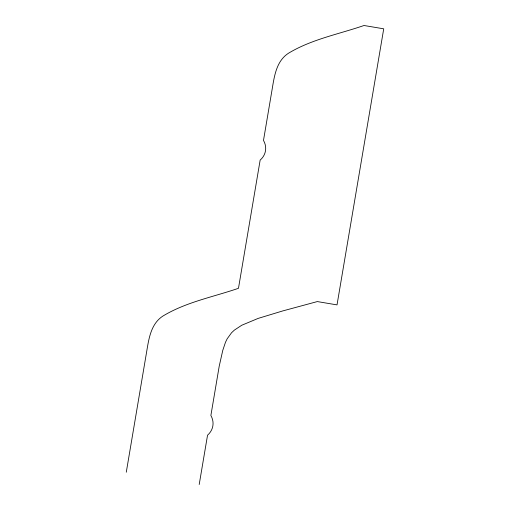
<?xml version="1.0" encoding="UTF-8"?>
<svg xmlns="http://www.w3.org/2000/svg" width="510" height="510" viewBox="0 0 510 510"><rect width="100%" height="100%" fill="white"/><g stroke="black" fill="none" stroke-linecap="round" stroke-linejoin="round"><path stroke-width="0.76" d="M126.276 472.222L146.287 353.902C148.62 340.412 150.24 324.334 162.811 316.123C185.94 302.079 213.148 297.018 238.476 288.297L260.151 160.121C266.035 155.002 267.367 147.173 263.491 140.403L271.83 91.105C274.163 77.609 275.782 61.538 288.354 53.32C311.476 39.283 338.691 34.221 364.012 25.5L383.724 28.821L337.027 304.891L317.316 301.576L282.68 310.947L258.156 318.399L241.778 325.233L234.396 330.097L231.546 332.762L227.16 338.818L225.477 342.299L222.762 350.408L219.217 366.18L210.879 415.484C214.729 422.255 213.403 430.07 207.544 435.202L199.206 484.5"/></g></svg>
